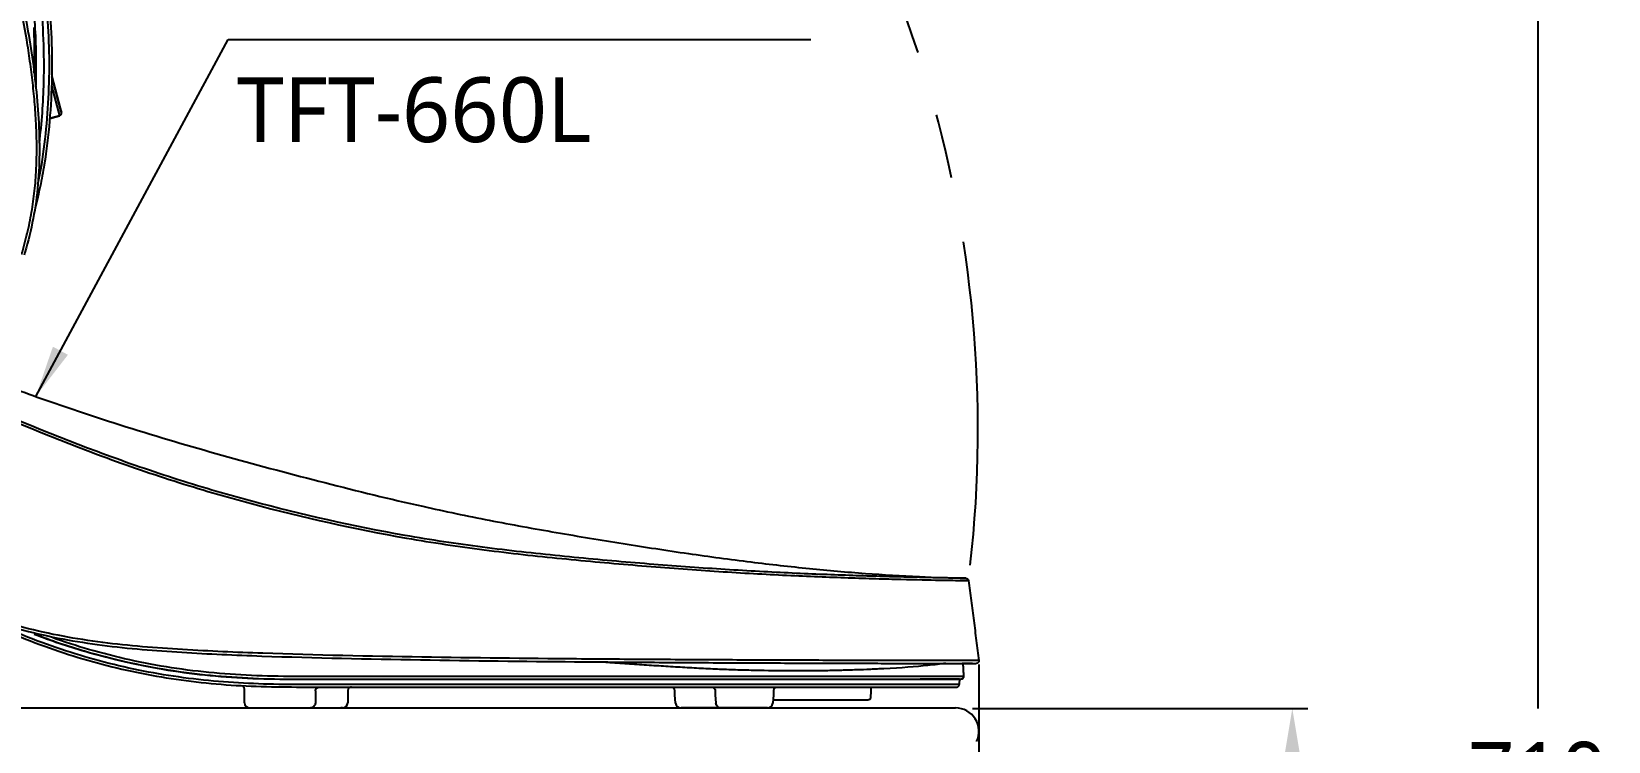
# Model space of a CAD drawing. Extents: x 5656 to 11650, y -52 to 2475.
# Drawn here: x 9347 to 9955, y 662 to 936 of the extents above; entities that cross this region are included whole.
import ezdxf

# ---------------------------------------------------------------- set-up
doc = ezdxf.new("R2010")
doc.units = 0
doc.header["$LTSCALE"] = 20
doc.header["$MEASUREMENT"] = 0
doc.linetypes.add('CENTER', pattern=[2, 1.25, -0.25, 0.25, -0.25])
doc.layers.get('0').update_dxf_attribs({"linetype": 'CONTINUOUS'})
doc.layers.get('DEFPOINTS').update_dxf_attribs({"linetype": 'CONTINUOUS'})
for name, color, linetype in [('00_COMPONENTS', 7, 'CONTINUOUS'), ('1', 7, 'CONTINUOUS'), ('2', 2, 'CONTINUOUS')]:
    doc.layers.add(name, color=color, linetype=linetype)
doc.styles.add('ROMANS', font='NanumGothic.ttf', dxfattribs={"height": 10.144927})
doc.styles.get("Standard").update_dxf_attribs({"font": 'NanumGothic.ttf'})
doc.dimstyles.get("Standard").update_dxf_attribs({"dimtxt": 2.7, "dimasz": 2.5, "dimexe": 1.5, "dimexo": 1.5, "dimgap": 1.5, "dimtad": 1, "dimdec": 0, "dimlfac": 10, "dimzin": 0, "dimdsep": 46, "dimtxsty": 'Standard', "dimcen": 0, "dimclrt": 2, "dimadec": 0, "dimazin": 0, "dimtfac": 1, "dimtdec": 0, "dimtmove": 0, "dimatfit": 3, "dimfxl": 0, "dimtolj": 1, "dimtzin": 0, "dimarcsym": 0})

# ---------------------------------------------------------------- blocks, each defined once
blk = doc.blocks.new('*D14')
at = {"color": 3, "lineweight": -2}
for p, q in [((9846.48, 1004.9), (9933.54, 1004.9)), ((9927.54, 980.9), (9927.54, 674.88)), ((9927.54, 318.9), (9927.54, 624.92)), ((9889.34, 294.9), (9933.54, 294.9))]:
    blk.add_line(p, q, dxfattribs=at)
at = {"color": 3}
for points in [[(9923.54, 980.9), (9931.54, 980.9), (9927.54, 1004.9)], [(9923.54, 318.9), (9931.54, 318.9), (9927.54, 294.9)]]:
    blk.add_solid(points, dxfattribs=at)
at = {"layer": 'DEFPOINTS', "color": 0}
for p in [(9844.68, 1004.9), (9887.54, 294.9), (9927.54, 294.9)]:
    blk.add_point(p, dxfattribs=at)
at = {"color": 2, "insert": (9927.54, 649.9), "char_height": 24, "attachment_point": 5}
blk.add_mtext('\\A1;{\\fNanumGothic|b0|i0|c129|p50;710}', dxfattribs=at)
blk = doc.blocks.new('*D20')
at = {"color": 3, "lineweight": -2}
for p, q in [((9709.82, 674.9), (9839.02, 674.9)), ((9833.02, 650.9), (9833.02, 509.98)), ((9833.02, 318.9), (9833.02, 459.82)), ((9576.54, 294.9), (9839.02, 294.9))]:
    blk.add_line(p, q, dxfattribs=at)
at = {"color": 3}
for points in [[(9829.02, 650.9), (9837.02, 650.9), (9833.02, 674.9)], [(9829.02, 318.9), (9837.02, 318.9), (9833.02, 294.9)]]:
    blk.add_solid(points, dxfattribs=at)
at = {"layer": 'DEFPOINTS', "color": 0}
for p in [(9708.02, 674.9, 0.01), (9574.74, 294.9), (9833.02, 294.9)]:
    blk.add_point(p, dxfattribs=at)
at = {"color": 2, "insert": (9833.02, 484.9), "char_height": 24, "attachment_point": 5}
blk.add_mtext('\\A1;{\\fNanumGothic|b0|i0|c129|p50;380}', dxfattribs=at)
blk = doc.blocks.new('*D23')
at = {"color": 3, "linetype": 'ByBlock', "lineweight": -2}
for p, q in [((9712.3, 691.89), (9712.3, 42.12)), ((9014.74, 293.4), (9014.74, 42.12)), ((9034.74, 47.12), (9692.3, 47.12))]:
    blk.add_line(p, q, dxfattribs=at)
at = {"color": 3}
for points in [[(9034.74, 50.45), (9034.74, 43.79), (9014.74, 47.12)], [(9692.3, 50.45), (9692.3, 43.79), (9712.3, 47.12)]]:
    blk.add_solid(points, dxfattribs=at)
at = {"layer": 'DEFPOINTS', "color": 0}
for p in [(9712.3, 693.39), (9014.74, 294.9), (9712.3, 47.12)]:
    blk.add_point(p, dxfattribs=at)
at = {"color": 2, "insert": (9363.52, 70.64), "char_height": 25, "attachment_point": 5}
blk.add_mtext('\\A1;{\\fNanumGothic|b0|i0|c0|p50;700}', dxfattribs=at)
blk = doc.blocks.new('A$Cfb76a0a0')
at = {"layer": '00_COMPONENTS', "color": 7, "linetype": 'Continuous'}
for p, q in [((95.71, 19.37), (95.61, 23.36)), ((95.61, 23.35), (95.72, 19.37)), ((95.72, 19.37), (95.72, 19.37)), ((107.63, 19.37), (95.72, 19.37)), ((97.1, 18.4), (96.71, 18.4)), ((96.72, 18.4), (96.72, 18.4)), ((96.72, 18.4), (97.1, 18.4)), ((96.72, 18.4), (96.72, 18.4)), ((98.53, 18.4), (97.1, 18.4)), ((97.1, 18.4), (98.55, 18.4)), ((97.55, 18.4), (111.04, 18.4)), ((111.04, 18.4), (98.53, 18.4)), ((98.55, 18.4), (111.04, 18.4))]:
    blk.add_line(p, q, dxfattribs=at)
at = {"layer": '00_COMPONENTS', "color": 9, "linetype": 'Continuous'}
blk.add_line((129.51, 20.45), (129.51, 19.95), dxfattribs=at)
at = {"layer": '00_COMPONENTS', "color": 7, "linetype": 'Continuous'}
for centre, radius, start, end in [((178.11, 253.54), 241.54, 247.9658, 253.55865), ((96.71, 19.4), 1, 181.49525, 270.07183), ((182, 265.94), 254.51, 253.50808, 260.94351), ((183, 253.98), 239.58, 257.09814, 257.502)]:
    blk.add_arc(centre, radius, start, end, dxfattribs=at)
for points, knots in [([(309.9, 17.71), (285.39, 17.91), (251.73, 18.27), (213.51, 19.01), (197.53, 19.41), (188.38, 19.67), (174.75, 20.11), (159.64, 20.72), (145.62, 21.54), (136.59, 22.15), (120.74, 23.49), (102.81, 26.05), (85.17, 30.07), (72.31, 34.04), (59.96, 39.25), (51.79, 43.76), (47.64, 46.28), (47.34, 46.47)], [0, 0, 0, 0, 0.275661, 0.378555, 0.430002, 0.455726, 0.481449, 0.584344, 0.610067, 0.635791, 0.687238, 0.790132, 0.84158, 0.893027, 0.944474, 0.995921, 1, 1, 1, 1]), ([(194.76, 8.04), (189.13, 8.05), (177.85, 8.16), (155.29, 9.36), (132.82, 12.69), (110.85, 18.23), (94.66, 23.46), (81.5, 28.74), (71.27, 33.62), (66.26, 36.3), (63.8, 37.71)], [0, 0, 0, 0, 0.124326, 0.249115, 0.499144, 0.624336, 0.749538, 0.874669, 0.937295, 1, 1, 1, 1]), ([(108.64, 25.34), (115.83, 23.15), (130.41, 19.4), (148.98, 16.38), (163.93, 14.93), (178.9, 14.12), (190.13, 14.05), (197.62, 14.04)], [0, 0, 0, 0, 0.250428, 0.50078, 0.62585, 0.750772, 1, 1, 1, 1]), ([(114.2, 24.53), (115.36, 24.17), (120.42, 22.67), (125.54, 21.36), (129.49, 20.45)], [0, 0, 0, 0, 0.230569, 1, 1, 1, 1])]:
    blk.add_open_spline(points, degree=3, knots=knots, dxfattribs=at)
at = {"layer": '00_COMPONENTS', "color": 9, "linetype": 'Continuous'}
for points, knots in [([(47.89, 47.34), (50.28, 45.87), (55.1, 43.07), (62.56, 39.32), (70.2, 36.08), (80.65, 32.42), (91.41, 29.62), (102.33, 27.44), (110.6, 26.06), (118.9, 24.92), (129.97, 23.71), (143.82, 22.65), (160.43, 21.75), (182.47, 20.86), (209.89, 20.11), (242.63, 19.51), (275.06, 19.08), (296.58, 18.88), (307.25, 18.8)], [0, 0, 0, 0, 0.031863, 0.063454, 0.094878, 0.126281, 0.189422, 0.221202, 0.253035, 0.284827, 0.316521, 0.379815, 0.442899, 0.505771, 0.630884, 0.755116, 0.878544, 1, 1, 1, 1]), ([(72.25, 34.28), (81.65, 29.57), (101.29, 21.72), (131.91, 13.64), (158.08, 10.11), (179.11, 9.11), (189.62, 9.01), (194.87, 9)], [0, 0, 0, 0, 0.249874, 0.500168, 0.750394, 0.875333, 1, 1, 1, 1])]:
    blk.add_open_spline(points, degree=3, knots=knots, dxfattribs=at)

msp = doc.modelspace()

# ---------------------------------------------------------------- linework, layer by layer
at = {"color": 7}
msp.add_line((9039.92, 675.15), (9703.3, 675.15), dxfattribs=at)
at = {"color": 1, "linetype": 'CENTER', "ltscale": 5}
msp.add_arc((9243.85, 782.48), 468.08, 353.5837, 86.49673, dxfattribs=at)
at = {"color": 7}
msp.add_arc((9703.3, 666.15), 9, 334.19209, 90, dxfattribs=at)
at = {"layer": '1', "color": 0, "linetype": 'Continuous'}
for p, q in [((9429.41, 677.15), (9429.41, 682.34)), ((9456.73, 681.69), (9456.73, 677.15)), ((9459.21, 683.19), (9459.21, 683.19)), ((9469.16, 681.88), (9469.16, 677.15)), ((9595.16, 680.15), (9595.16, 681.73)), ((9610.76, 681.69), (9610.76, 680.15)), ((9633.16, 681.73), (9633.16, 680.15)), ((9431.41, 675.15), (9454.83, 675.15)), ((9454.83, 675.15), (9466.57, 675.15)), ((9467.16, 675.15), (9466.57, 675.15)), ((9595.43, 676.98), (9595.16, 680.15)), ((9612.73, 675.15), (9598.73, 675.15)), ((9610.76, 680.15), (9611, 676.98)), ((9633.16, 680.15), (9632.88, 676.98))]:
    msp.add_line(p, q, dxfattribs=at)
for centre, start, end in [((9431.41, 677.15), 180, 270), ((9467.16, 677.15), 270, 0), ((9597.43, 677.15), 185, 270), ((9630.89, 677.15), 270, 355)]:
    msp.add_arc(centre, 2, start, end, dxfattribs=at)
at = {"layer": '1', "color": 0, "linetype": 'Continuous', "extrusion": (0, 0, -1)}
for centre, major_axis, ratio, start_param, end_param in [((9707.29, 724.09), (-0.935, 0.354), 1, 1.234112, 2.650131), ((9458.16, 681.69), (0, -1.5), 0.951057, 1.570723, 3.141585)]:
    msp.add_ellipse(centre, major_axis=major_axis, ratio=ratio, start_param=start_param, end_param=end_param, dxfattribs=at)
at = {"layer": '1', "color": 0, "linetype": 'Continuous', "extrusion": (-1.12482e-32, 6.12323e-17, -1)}
for centre, major_axis, ratio, start_param, end_param in [((9711.31, 693.26), (0, 1), 1, 1.441379, 3.143103), ((9609.47, 681.69), (0, 1.5), 0.866025, 0, 1.570796), ((9454.83, 677.15), (0, 2), 0.951057, 1.570796, 3.141593), ((9612.73, 677.15), (0, 2), 0.866025, 3.141593, 4.625123)]:
    msp.add_ellipse(centre, major_axis=major_axis, ratio=ratio, start_param=start_param, end_param=end_param, dxfattribs=at)
at = {"layer": '1', "color": 0, "linetype": 'Continuous'}
for points, knots in [([(9324.44, 804.35), (9332.78, 801.09), (9353.2, 793.47), (9386.05, 782.55), (9423.05, 771.76), (9460.38, 761.82), (9493.92, 753.58), (9523.67, 747.37), (9549.43, 742.71), (9575.02, 738.49), (9600.01, 734.62), (9623.93, 731.38), (9646.67, 728.82), (9668.31, 726.93), (9688.42, 725.7), (9701.33, 725.25), (9707.32, 725.11)], [0, 0, 0, 0, 0.068423, 0.16654, 0.264421, 0.362867, 0.461642, 0.528285, 0.595086, 0.661645, 0.726435, 0.788313, 0.846094, 0.901252, 0.954235, 1, 1, 1, 1]), ([(9707.32, 725.09), (9707.32, 725.09), (9706.26, 725.11), (9703.08, 725.16), (9701.76, 725.19), (9698.55, 725.25), (9696.68, 725.29), (9690.34, 725.42), (9685.15, 725.53), (9675.91, 725.77), (9672.57, 725.87), (9665.57, 726.08), (9661.89, 726.21), (9650.59, 726.62), (9642.6, 726.96), (9625.76, 727.81), (9616.88, 728.32), (9598.76, 729.54), (9589.46, 730.24), (9570.42, 731.85), (9560.69, 732.74), (9541.05, 734.69), (9531.09, 735.78), (9511.19, 738.37), (9501.23, 739.87), (9471.39, 745.11), (9451.52, 749.59), (9421.78, 757.61), (9411.87, 760.5), (9392.12, 766.85), (9382.33, 770.28), (9353.23, 781.14), (9334.16, 789.16), (9315.32, 797.74)], [0, 0, 0, 0, 0.0625, 0.0625, 0.09375, 0.09375, 0.125, 0.125, 0.1875, 0.1875, 0.21875, 0.21875, 0.25, 0.25, 0.3125, 0.3125, 0.375, 0.375, 0.4375, 0.4375, 0.5, 0.5, 0.5625, 0.5625, 0.625, 0.625, 0.75, 0.75, 0.8125, 0.8125, 0.875, 0.875, 1, 1, 1, 1]), ([(9315.32, 796.68), (9334.22, 788.1), (9353.34, 780.06), (9382.54, 769.2), (9392.36, 765.78), (9412.18, 759.44), (9422.11, 756.55), (9451.95, 748.55), (9471.88, 744.08), (9501.81, 738.86), (9511.8, 737.37), (9531.76, 734.79), (9541.75, 733.7), (9561.44, 731.76), (9571.2, 730.88), (9590.28, 729.28), (9599.6, 728.58), (9617.77, 727.37), (9626.67, 726.86), (9643.53, 726.02), (9651.54, 725.69), (9662.86, 725.29), (9666.54, 725.16), (9673.55, 724.95), (9676.89, 724.86), (9686.13, 724.63), (9691.32, 724.53), (9697.65, 724.4), (9699.53, 724.37), (9702.73, 724.31), (9704.05, 724.29), (9707.23, 724.23), (9708.29, 724.22), (9708.29, 724.22)], [0, 0, 0, 0, 0.125, 0.125, 0.1875, 0.1875, 0.25, 0.25, 0.375, 0.375, 0.4375, 0.4375, 0.5, 0.5, 0.5625, 0.5625, 0.625, 0.625, 0.6875, 0.6875, 0.75, 0.75, 0.78125, 0.78125, 0.8125, 0.8125, 0.875, 0.875, 0.90625, 0.90625, 0.9375, 0.9375, 1, 1, 1, 1]), ([(9712.3, 693.39), (9712.3, 693.39), (9711.2, 693.39), (9706.89, 693.39), (9703.7, 693.4), (9695.3, 693.4), (9690.02, 693.41), (9680.97, 693.42), (9677.75, 693.43), (9670.93, 693.44), (9667.32, 693.45), (9656.19, 693.48), (9648.27, 693.5), (9631.65, 693.56), (9623.03, 693.6), (9605.19, 693.69), (9595.97, 693.74), (9576.91, 693.86), (9567.12, 693.93), (9537.74, 694.19), (9517.87, 694.41), (9477.59, 695.06), (9457.11, 695.48), (9426.18, 696.57), (9415.88, 697.01), (9395.29, 698.25), (9385.01, 699.05), (9364.57, 701.7), (9354.41, 703.51), (9339.3, 707.47), (9334.27, 709.03), (9324.54, 712.68), (9319.83, 714.78), (9315.27, 717.15)], [0, 0, 0, 0, 0.0625, 0.0625, 0.125, 0.125, 0.1875, 0.1875, 0.21875, 0.21875, 0.25, 0.25, 0.3125, 0.3125, 0.375, 0.375, 0.4375, 0.4375, 0.5, 0.5, 0.625, 0.625, 0.75, 0.75, 0.8125, 0.8125, 0.875, 0.875, 0.9375, 0.9375, 0.96875, 0.96875, 1, 1, 1, 1]), ([(9315.27, 715.99), (9319.83, 713.65), (9324.53, 711.57), (9334.23, 707.95), (9339.25, 706.41), (9354.31, 702.48), (9364.44, 700.67), (9384.81, 698.02), (9395.06, 697.22), (9415.58, 695.97), (9425.85, 695.53), (9456.68, 694.43), (9477.09, 694.02), (9517.25, 693.36), (9537.06, 693.14), (9566.35, 692.88), (9576.11, 692.8), (9595.13, 692.68), (9604.33, 692.62), (9622.13, 692.53), (9630.73, 692.49), (9647.31, 692.42), (9655.22, 692.4), (9666.33, 692.36), (9669.94, 692.35), (9676.76, 692.33), (9679.97, 692.33), (9689.02, 692.3), (9694.3, 692.29), (9702.7, 692.28), (9705.89, 692.27), (9710.21, 692.27), (9711.31, 692.26), (9711.3, 692.26)], [0, 0, 0, 0, 0.03125, 0.03125, 0.0625, 0.0625, 0.125, 0.125, 0.1875, 0.1875, 0.25, 0.25, 0.375, 0.375, 0.5, 0.5, 0.5625, 0.5625, 0.625, 0.625, 0.6875, 0.6875, 0.75, 0.75, 0.78125, 0.78125, 0.8125, 0.8125, 0.875, 0.875, 0.9375, 0.9375, 1, 1, 1, 1]), ([(9321.69, 712.92), (9325.31, 710.85), (9329.02, 708.93), (9342.11, 702.66), (9351.76, 698.94), (9371.46, 692.63), (9381.51, 690.08), (9401.81, 686.19), (9412.08, 684.87), (9432.67, 683.36), (9442.99, 683.21), (9463.53, 683.18), (9473.78, 683.19), (9504.34, 683.19), (9524.52, 683.19), (9564.11, 683.19), (9583.56, 683.19), (9620.21, 683.19), (9637.37, 683.19), (9660.5, 683.19), (9667.7, 683.19), (9680.41, 683.19), (9685.91, 683.19), (9694.76, 683.19), (9698.14, 683.19), (9702.59, 683.19), (9703.72, 683.19), (9703.72, 683.19)], [0, 0, 0, 0, 0.026199, 0.026199, 0.09112, 0.09112, 0.15604, 0.15604, 0.22096, 0.22096, 0.28588, 0.28588, 0.3508, 0.3508, 0.48064, 0.48064, 0.61048, 0.61048, 0.74032, 0.74032, 0.80524, 0.80524, 0.87016, 0.87016, 0.93508, 0.93508, 1, 1, 1, 1]), ([(9704.72, 684.16), (9704.72, 684.16), (9703.6, 684.16), (9699.16, 684.16), (9695.79, 684.16), (9686.97, 684.16), (9681.48, 684.16), (9668.8, 684.16), (9661.61, 684.16), (9638.49, 684.16), (9621.33, 684.16), (9584.66, 684.16), (9565.2, 684.16), (9525.54, 684.16), (9505.33, 684.16), (9474.72, 684.16), (9464.46, 684.15), (9443.88, 684.16), (9433.55, 684.3), (9412.91, 685.76), (9402.61, 687.05), (9382.27, 690.9), (9372.19, 693.44), (9352.44, 699.72), (9342.77, 703.44), (9332.33, 708.42), (9331.25, 708.94), (9330.18, 709.48)], [0, 0, 0, 0, 0.066155, 0.066155, 0.132311, 0.132311, 0.198466, 0.198466, 0.264621, 0.264621, 0.396932, 0.396932, 0.529242, 0.529242, 0.661553, 0.661553, 0.727708, 0.727708, 0.793864, 0.793864, 0.860019, 0.860019, 0.926174, 0.926174, 0.99233, 0.99233, 1, 1, 1, 1]), ([(9348.52, 703.67), (9354.93, 701.17), (9361.46, 698.96), (9378.49, 693.91), (9389.13, 691.49), (9410.71, 688.02), (9421.7, 687), (9443.67, 686.1), (9454.6, 686.19), (9487.16, 686.19), (9508.56, 686.19), (9540.22, 686.19), (9550.7, 686.19), (9571.46, 686.19), (9581.8, 686.19), (9601.86, 686.19), (9611.58, 686.19), (9630.25, 686.19), (9639.25, 686.19), (9656.24, 686.19), (9664.2, 686.19), (9674.9, 686.19), (9678.26, 686.19), (9684.48, 686.19), (9687.35, 686.19), (9694.96, 686.19), (9698.81, 686.19), (9702.75, 686.19), (9703.74, 686.19), (9705.06, 686.19), (9705.39, 686.19), (9705.39, 686.19)], [0, 0, 0, 0, 0.045848, 0.045848, 0.119245, 0.119245, 0.192641, 0.192641, 0.266037, 0.266037, 0.41283, 0.41283, 0.486226, 0.486226, 0.559622, 0.559622, 0.633019, 0.633019, 0.706415, 0.706415, 0.779811, 0.779811, 0.816509, 0.816509, 0.853207, 0.853207, 0.926604, 0.926604, 0.963302, 0.963302, 1, 1, 1, 1]), ([(9706.39, 687.24), (9706.39, 687.24), (9706.06, 687.24), (9704.75, 687.24), (9703.76, 687.25), (9699.85, 687.25), (9696.02, 687.25), (9688.46, 687.25), (9685.61, 687.25), (9679.42, 687.25), (9676.08, 687.25), (9665.43, 687.25), (9657.5, 687.25), (9640.56, 687.25), (9631.57, 687.25), (9612.94, 687.25), (9603.23, 687.26), (9583.21, 687.26), (9572.88, 687.26), (9552.13, 687.25), (9541.65, 687.25), (9510, 687.26), (9488.61, 687.26), (9456.05, 687.26), (9445.12, 687.16), (9423.16, 687.98), (9412.14, 688.95), (9390.54, 692.3), (9379.88, 694.66), (9364.74, 699.06), (9360.12, 700.55), (9355.54, 702.17)], [0, 0, 0, 0, 0.037199, 0.037199, 0.074397, 0.074397, 0.148795, 0.148795, 0.185993, 0.185993, 0.223192, 0.223192, 0.297589, 0.297589, 0.371987, 0.371987, 0.446384, 0.446384, 0.520781, 0.520781, 0.595179, 0.595179, 0.743973, 0.743973, 0.81837, 0.81837, 0.892768, 0.892768, 0.967165, 0.967165, 1, 1, 1, 1]), ([(9699.4, 692.38), (9697.52, 692.07), (9695.25, 691.77), (9688.06, 691.01), (9682.33, 690.59), (9674.88, 690.21), (9674.01, 690.17), (9672.28, 690.09), (9671.43, 690.05), (9668.74, 689.93), (9666.95, 689.86), (9664.12, 689.77), (9663.21, 689.73), (9661.29, 689.67), (9660.3, 689.65), (9657.41, 689.57), (9655.42, 689.52), (9652.42, 689.47), (9651.39, 689.46), (9649.34, 689.43), (9648.34, 689.43), (9645.22, 689.41), (9643.13, 689.4), (9636.74, 689.42), (9632.37, 689.47), (9626.82, 689.58), (9625.67, 689.6), (9623.39, 689.65), (9622.28, 689.68), (9618.82, 689.78), (9616.54, 689.86), (9613, 690), (9611.86, 690.05), (9609.5, 690.15), (9608.28, 690.21), (9605.92, 690.33), (9604.75, 690.38), (9602.32, 690.51), (9601.11, 690.58), (9598.74, 690.71), (9597.5, 690.78), (9595.06, 690.93), (9593.88, 691), (9590.18, 691.23), (9587.76, 691.39), (9583.99, 691.64), (9582.78, 691.72), (9580.28, 691.88), (9578.99, 691.97), (9576.51, 692.14), (9575.29, 692.22), (9572.75, 692.4), (9571.49, 692.5), (9569.6, 692.64), (9568.92, 692.69), (9568.24, 692.74)], [0, 0, 0, 0, 0.103648, 0.103648, 0.280567, 0.280567, 0.302682, 0.302682, 0.324797, 0.324797, 0.369026, 0.369026, 0.391141, 0.391141, 0.413256, 0.413256, 0.457486, 0.457486, 0.479601, 0.479601, 0.501716, 0.501716, 0.545945, 0.545945, 0.634405, 0.634405, 0.656519, 0.656519, 0.678634, 0.678634, 0.722864, 0.722864, 0.744979, 0.744979, 0.767094, 0.767094, 0.789208, 0.789208, 0.811323, 0.811323, 0.833438, 0.833438, 0.855553, 0.855553, 0.899783, 0.899783, 0.921898, 0.921898, 0.944012, 0.944012, 0.966127, 0.966127, 0.988242, 0.988242, 1, 1, 1, 1]), ([(9709.86, 692.27), (9709.86, 692.27), (9708.78, 692.27), (9706.38, 692.27), (9706.1, 692.27), (9705.79, 692.27)], [0, 0, 0, 0, 0.887949, 0.887949, 1, 1, 1, 1]), ([(9429.42, 682.27), (9429.42, 682.36), (9429.4, 682.52), (9429.34, 682.76), (9429.25, 682.97), (9429.11, 683.21), (9428.9, 683.43), (9428.75, 683.55), (9428.72, 683.6), (9428.72, 683.62)], [0, 0, 0, 0, 0.090099, 0.178574, 0.265831, 0.353117, 0.535607, 0.746732, 1, 1, 1, 1]), ([(9469.9, 683.19), (9470.07, 683.19), (9470.41, 683.19), (9470.65, 683.19), (9470.67, 683.19), (9470.52, 683.19), (9470.35, 683.19), (9470.29, 683.19)], [0, 0, 0, 0, 0.227405, 0.453231, 0.67818, 0.902831, 1, 1, 1, 1]), ([(9482.08, 686.19), (9482.59, 686.19), (9483.1, 686.19), (9483.73, 686.19), (9483.85, 686.19), (9483.97, 686.19)], [0, 0, 0, 0, 0.810514, 0.810514, 1, 1, 1, 1]), ([(9595.16, 681.69), (9595.16, 681.77), (9595.15, 681.91), (9595.11, 682.09), (9595.08, 682.19), (9595.05, 682.26), (9595.02, 682.33), (9594.96, 682.43), (9594.84, 682.63), (9594.62, 682.89), (9594.57, 683), (9594.6, 683.05)], [0, 0, 0, 0, 0.088868, 0.128407, 0.147178, 0.166163, 0.186556, 0.209767, 0.269916, 0.464374, 1, 1, 1, 1]), ([(9634.13, 683.11), (9634.13, 683.11), (9634.11, 683.09), (9633.93, 683.01), (9633.69, 682.85), (9633.54, 682.7), (9633.45, 682.59), (9633.37, 682.48), (9633.28, 682.32), (9633.18, 682.04), (9633.15, 681.83), (9633.16, 681.69)], [0, 0, 0, 0, 0.03045, 0.300059, 0.473074, 0.539314, 0.596284, 0.647395, 0.69576, 0.792348, 1, 1, 1, 1]), ([(9670.76, 683.18), (9670.72, 682.47), (9670.68, 681.76), (9670.61, 680.4), (9670.58, 679.75), (9670.54, 679.1)], [0, 0, 0, 0, 0.519892, 0.519892, 1, 1, 1, 1]), ([(9704.79, 686.19), (9704.79, 686.19), (9703.51, 686.19), (9698.42, 686.19), (9694.64, 686.19), (9689.64, 686.19)], [0, 0, 0, 0, 0.5, 0.5, 1, 1, 1, 1]), ([(9703.72, 683.19), (9703.83, 683.19), (9703.94, 683.21), (9704.16, 683.28), (9704.26, 683.34), (9704.43, 683.48), (9704.51, 683.57), (9704.63, 683.76), (9704.67, 683.86), (9704.71, 684.03), (9704.72, 684.09), (9704.72, 684.16)], [0, 0, 0, 0, 0.219828, 0.219828, 0.439662, 0.439662, 0.659497, 0.659497, 0.879331, 0.879331, 1, 1, 1, 1]), ([(9705.7, 686.24), (9705.67, 686.23), (9705.61, 686.22), (9705.53, 686.2), (9705.46, 686.19), (9705.44, 686.19), (9705.43, 686.19), (9705.43, 686.19)], [0, 0, 0, 0, 0.27179, 0.662941, 0.844516, 0.951432, 1, 1, 1, 1]), ([(9669.55, 678.15), (9669.52, 678.15), (9669.28, 678.15), (9668.24, 678.15), (9667.46, 678.15), (9664.38, 678.15), (9661.39, 678.15), (9653.51, 678.15), (9648.83, 678.15), (9640.74, 678.15), (9637.86, 678.15), (9634.35, 678.15), (9633.69, 678.15), (9633.04, 678.15)], [0, 0, 0, 0, 0.138384, 0.138384, 0.276769, 0.276769, 0.553537, 0.553537, 0.830306, 0.830306, 0.968691, 0.968691, 1, 1, 1, 1]), ([(9670.54, 679.1), (9670.53, 678.87), (9670.43, 678.61), (9670.04, 678.24), (9669.77, 678.15), (9669.55, 678.15)], [0, 0, 0, 0, 0.5, 0.5, 1, 1, 1, 1])]:
    msp.add_open_spline(points, degree=3, knots=knots, dxfattribs=at)
for points, degree in [([(9708.29, 724.22), (9712.3, 693.39)], 1), ([(9348.38, 703.64), (9354.74, 701.16), (9361.22, 698.96), (9367.77, 697.02)], 3), ([(9399.96, 689.72), (9389.09, 691.45), (9378.33, 693.89), (9367.77, 697.02)], 3), ([(9432.78, 686.54), (9421.81, 686.97), (9410.84, 687.98), (9399.96, 689.72)], 3), ([(9432.42, 686.56), (9432.48, 686.56), (9432.53, 686.56), (9432.59, 686.56)], 3), ([(9432.78, 686.54), (9443.75, 686.11), (9454.7, 686.19), (9465.6, 686.19)], 3), ([(9706.39, 687.24), (9706.42, 686.7), (9705.93, 686.19), (9705.39, 686.19)], 3), ([(9706.11, 692.27), (9706.16, 691.45), (9706.2, 690.63), (9706.25, 689.81)], 3), ([(9706.25, 689.81), (9706.29, 688.95), (9706.34, 688.1), (9706.39, 687.24)], 3), ([(9458.16, 683.19), (9462.07, 683.19), (9465.98, 683.19), (9469.9, 683.19)], 3), ([(9465.6, 686.19), (9475.5, 686.19), (9485.35, 686.19), (9495.15, 686.19)], 3), ([(9469.76, 683.08), (9469.42, 682.93), (9469.15, 681.69)], 2), ([(9670.76, 683.19), (9670.76, 683.18)], 1), ([(9670.76, 683.19), (9681.75, 683.19), (9692.73, 683.19), (9703.72, 683.19)], 3), ([(9704.79, 686.23), (9704.75, 685.18), (9704.72, 684.13)], 2)]:
    msp.add_open_spline(points, degree=degree, dxfattribs=at)
for points, weights in [([(9598.73, 675.15), (9598.25, 675.15), (9597.88, 675.15), (9597.65, 675.15)], [1, 0.910639512624, 0.833256970303, 0.767852373039]), ([(9630.89, 675.15), (9630.88, 675.15), (9618.12, 675.15), (9612.73, 675.15)], [0.666491879587, 0.363148143301, 0.474317516773, 1])]:
    msp.add_rational_spline(points, weights, degree=3, dxfattribs=at)

# ---------------------------------------------------------------- block references
at = {"rotation": 105}
msp.add_blockref('A$Cfb76a0a0', (9401.67, 815.89), dxfattribs=at)

# ---------------------------------------------------------------- texts
at = {"layer": '2', "insert": (9426.49, 905.47), "char_height": 25, "attachment_point": 4, "style": 'ROMANS'}
msp.add_mtext('TFT-660L', dxfattribs=at)

# ---------------------------------------------------------------- dimensions: what is measured, and where the dimension line sits
dim = msp.add_linear_dim(base=(9927.54, 294.9), p1=(9844.68, 1004.9), p2=(9887.54, 294.9), angle=90, text='{\\fNanumGothic|b0|i0|c129|p50;<>}', dimstyle='Standard', override={"dimscale": 1.2, "dimtxt": 20, "dimasz": 20, "dimexe": 5, "dimgap": 10, "dimtih": 1, "dimtoh": 1, "dimlfac": 1, "dimzin": 12, "dimclrd": 3, "dimclre": 3, "dimazin": 2, "dimarcsym": 1})
dim.commit()
dim.dimension.update_dxf_attribs({"geometry": '*D14', "text_midpoint": (9927.54, 649.9)})
dim = msp.add_linear_dim(base=(9712.3, 47.12), p1=(9014.74, 294.9), p2=(9712.3, 693.39), text='{\\fNanumGothic|b0|i0|c0|p50;700}', dimstyle='Standard', override={"dimtxt": 25, "dimasz": 20, "dimexe": 5, "dimgap": 10, "dimlfac": 1, "dimzin": 12, "dimclrd": 3, "dimclre": 3, "dimazin": 2, "dimarcsym": 1})
dim.commit()
dim.dimension.update_dxf_attribs({"geometry": '*D23', "text_midpoint": (9363.52, 47.12), "dimtype": 160})
dim = msp.add_linear_dim(base=(9833.02, 294.9), p1=(9708.02, 674.9, 0.01), p2=(9574.74, 294.9), angle=90, text='{\\fNanumGothic|b0|i0|c129|p50;<>}', dimstyle='Standard', override={"dimscale": 1.2, "dimtxt": 20, "dimasz": 20, "dimexe": 5, "dimgap": 10, "dimtih": 1, "dimtoh": 1, "dimlfac": 1, "dimzin": 12, "dimclrd": 3, "dimclre": 3, "dimazin": 2, "dimarcsym": 1})
dim.commit()
dim.dimension.update_dxf_attribs({"geometry": '*D20', "text_midpoint": (9833.02, 484.9), "dimtype": 160})

# ---------------------------------------------------------------- leaders
msp.add_leader([(9349.01, 795.17), (9423.18, 932.71), (9647.52, 932.71)], dimstyle='Standard', override={"dimtxt": 20, "dimasz": 20, "dimexe": 5, "dimgap": 10, "dimtad": 0, "dimlfac": 1, "dimzin": 12, "dimclrd": 3, "dimclre": 3, "dimazin": 2, "dimarcsym": 1})

doc.saveas('drawing.dxf')
